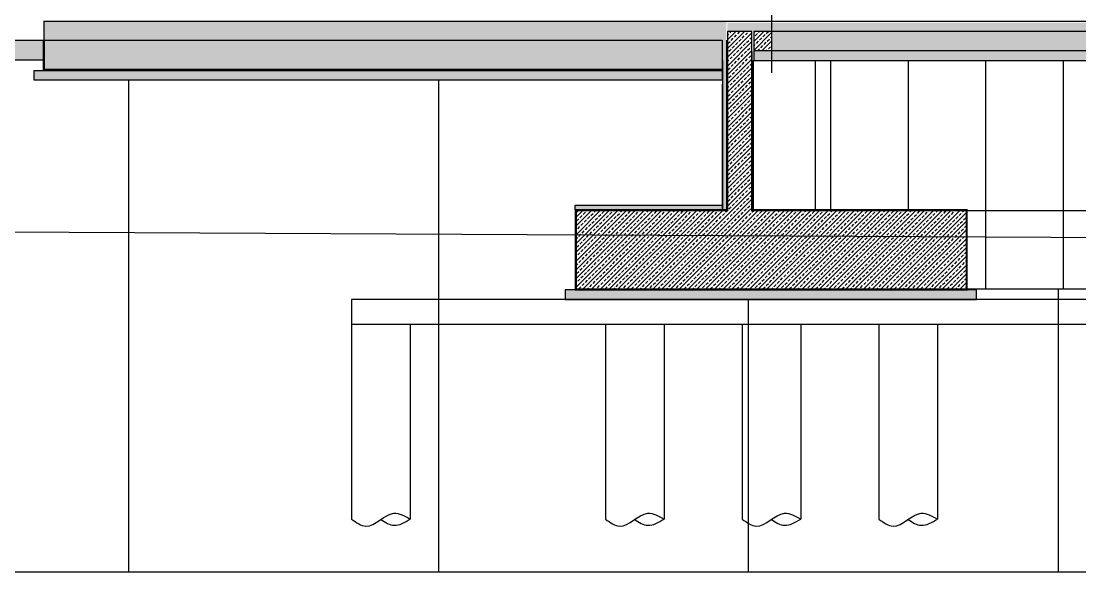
# Model space of a CAD drawing. Header units: centimetres. Extents: x 26200 to 152500, y -600 to 9300.
# Drawn here: x 129109 to 130193, y 4735 to 5300 of the extents above; entities that cross this region are included whole.
import ezdxf

# ---------------------------------------------------------------- set-up
doc = ezdxf.new("R2010")
doc.units = ezdxf.units.CM
doc.layers.add('ROTAS-MIMARI-KESIT', color=8, linetype='Continuous')
pattern_1 = [(45, (86365.806, 18352.329), (-4.4901281, 4.4901281), []), (45, (86370.2964, 18352.329), (-4.4901281, 4.4901281), [3.175, -1.5875])]
pattern_2 = [(45, (86365.806, 18363.329), (-4.4901281, 4.4901281), []), (45, (86370.2964, 18363.329), (-4.4901281, 4.4901281), [3.175, -1.5875])]
pattern_3 = [(50, (8155.9043, 2166.0409), (1.82184669, -0.159390855), [0.1905, -2.0955]), (355, (8155.9043, 2166.0409), (-0.352434214, 1.910568452), [0.1524, -1.676405842]), (100.4514447, (8156.0561, 2166.0276), (1.46941247, 1.75117752), [0.161900088, -1.780902446]), (46.1842, (8155.9043, 2166.549), (2.71079041, -0.42042328), [0.28575, -3.14325]), (96.6355576, (8156.1302, 2166.5139), (2.37404134, 2.474261246), [0.24285023, -2.67135608]), (351.1841512, (8155.9043, 2166.549), (2.37404134, 2.474261246), [0.22859967, -2.51459732]), (21, (8156.1583, 2166.4219), (1.516143913, -1.022651982), [0.1905, -2.0955]), (326, (8156.1583, 2166.4219), (0.618020284, 1.84187966), [0.1524, -1.6764]), (71.451445, (8156.2847, 2166.3367), (2.134164193, 0.81922769), [0.161900088, -1.780899376]), (37.5, (8155.9043, 2166.0409), (0.0308860325, 0.8455503887), [0, -1.65608, 0, -1.7018, 0, -1.68275]), (7.5, (8155.9043, 2166.0409), (0.668196625, 1.001805748), [0, -0.97028, 0, -1.61798, 0, -0.64135]), (327.5, (8155.3379, 2166.0409), (1.3559059517, -0.05728744), [0, -0.635, 0, -1.9812, 0, -2.6289]), (317.5, (8155.0839, 2166.0409), (1.481291814, 0.25426491), [0, -0.8255, 0, -1.31572, 0, -1.8669])]

msp = doc.modelspace()

# ---------------------------------------------------------------- hatches: boundary and pattern name
at = {"layer": 'ROTAS-MIMARI-KESIT'}
h = msp.add_hatch(dxfattribs=at)
h.set_pattern_fill('AR-CONC', color=256, scale=0.1, style=0)
h.set_pattern_definition([(50, (7719.2072, 2143.133), (1.82184669, -0.159390855), [0.1905, -2.0955]), (355, (7719.2072, 2143.133), (-0.352434214, 1.910568452), [0.1524, -1.676405842]), (100.4514447, (7719.359, 2143.1197), (1.46941247, 1.75117752), [0.161900088, -1.780902446]), (46.1842, (7719.2072, 2143.641), (2.71079041, -0.42042328), [0.28575, -3.14325]), (96.6355576, (7719.4331, 2143.606), (2.37404134, 2.474261246), [0.24285023, -2.67135608]), (351.1841512, (7719.2072, 2143.641), (2.37404134, 2.474261246), [0.22859967, -2.51459732]), (21, (7719.4612, 2143.514), (1.516143913, -1.022651982), [0.1905, -2.0955]), (326, (7719.4612, 2143.514), (0.618020284, 1.84187966), [0.1524, -1.6764]), (71.451445, (7719.5876, 2143.4288), (2.134164193, 0.81922769), [0.161900088, -1.780899376]), (37.5, (7719.20723, 2143.133), (0.0308860325, 0.8455503887), [0, -1.65608, 0, -1.7018, 0, -1.68275]), (7.5, (7719.2072, 2143.133), (0.668196625, 1.001805748), [0, -0.97028, 0, -1.61798, 0, -0.64135]), (327.5, (7718.6408, 2143.133), (1.3559059517, -0.05728744), [0, -0.635, 0, -1.9812, 0, -2.6289]), (317.5, (7718.3868, 2143.133), (1.481291814, 0.25426491), [0, -0.8255, 0, -1.31572, 0, -1.8669])])
h.paths.add_polyline_path([(129831, 5299.4), (129132.1, 5299.4), (129132.1, 5280.4), (129831, 5280.4)])
h = msp.add_hatch(dxfattribs=at)
h.set_pattern_fill('AR-CONC', color=256, scale=0.1, style=0)
h.set_pattern_definition([(50, (8155.9043, 2165.4409), (1.82184669, -0.159390855), [0.1905, -2.0955]), (355, (8155.9043, 2165.4409), (-0.352434214, 1.910568452), [0.1524, -1.676405842]), (100.4514447, (8156.0561, 2165.4276), (1.46941247, 1.75117752), [0.161900088, -1.780902446]), (46.1842, (8155.9043, 2165.949), (2.71079041, -0.42042328), [0.28575, -3.14325]), (96.6355576, (8156.1302, 2165.9139), (2.37404134, 2.474261246), [0.24285023, -2.67135608]), (351.1841512, (8155.9043, 2165.949), (2.37404134, 2.474261246), [0.22859967, -2.51459732]), (21, (8156.1583, 2165.8219), (1.516143913, -1.022651982), [0.1905, -2.0955]), (326, (8156.1583, 2165.8219), (0.618020284, 1.84187966), [0.1524, -1.6764]), (71.451445, (8156.2847, 2165.7367), (2.134164193, 0.81922769), [0.161900088, -1.780899376]), (37.5, (8155.9043, 2165.4409), (0.0308860325, 0.8455503887), [0, -1.65608, 0, -1.7018, 0, -1.68275]), (7.5, (8155.9043, 2165.4409), (0.668196625, 1.001805748), [0, -0.97028, 0, -1.61798, 0, -0.64135]), (327.5, (8155.3379, 2165.4409), (1.3559059517, -0.05728744), [0, -0.635, 0, -1.9812, 0, -2.6289]), (317.5, (8155.0839, 2165.4409), (1.481291814, 0.25426491), [0, -0.8255, 0, -1.31572, 0, -1.8669])])
h.paths.add_polyline_path([(131732, 5298.4), (129832, 5298.4), (129832, 5289.4), (131732, 5289.4)])
h = msp.add_hatch(dxfattribs=at)
h.set_pattern_fill('ANSI33', color=256, style=0, pattern_type=2)
h.set_pattern_definition(pattern_2)
h.paths.add_polyline_path([(129857, 5105.4), (129857, 5289.4), (129832, 5289.4), (129832, 5105.4)])
h = msp.add_hatch(dxfattribs=at)
h.set_pattern_fill('ANSI33', color=256, style=0, pattern_type=2)
h.set_pattern_definition(pattern_1)
h.paths.add_polyline_path([(129859, 5289.4), (129859, 5269.4), (129877, 5269.4), (129877, 5289.4)], flags=0)
h = msp.add_hatch(dxfattribs=at)
h.set_pattern_fill('ANSI33', color=256, style=0, pattern_type=2)
h.set_pattern_definition(pattern_1)
h.paths.add_polyline_path([(131732, 5269.4), (131732, 5289.4), (129877, 5289.4), (129877, 5269.4)])
h = msp.add_hatch(dxfattribs=at)
h.set_pattern_fill('LINE', color=256, scale=10, angle=45, style=0)
h.set_pattern_definition([(90, (394648.6, 696870.72), (-317.5, 0), [])])
h.paths.add_polyline_path([(129666, 5024.4), (129676, 5024.4), (129676.1, 5111.4), (129826.6, 5111.4), (129826.6, 5239.4), (129122.1, 5239.4), (129122.1, 5260.4), (126317.7, 5260.4), (126317.7, 5210.4), (126397.7, 5210.4), (126397.7, 5180.4), (126297.7, 5180.4), (126297.7, 5280.4), (125300.1, 5280.4), (125300.1, 4735.3), (136608, 4735.3), (136608, 5145.4), (136108, 5145.4), (136108, 5025.4), (136118, 5025.4), (136118, 5015.4), (135978, 5015.4), (135978, 5025.4), (135988, 5025.4), (135988, 5055.4), (136088, 5055.4), (136088, 5235.4), (135782, 5270.4), (135782, 5260.4), (135627.5, 5260.4), (135627.5, 5111.4), (135778, 5111.4), (135778, 5106.4), (135778, 5024.4), (135788, 5024.4), (135788, 5014.4), (135367, 5014.4), (135367, 5025.4), (133888, 5025.4), (133888, 5014.4), (133467, 5014.4), (133467, 5025.4), (131988, 5025.4), (131988, 5014.4), (131567, 5014.4), (131567, 5025.4), (130087, 5025.4), (130087, 5014.4), (129666, 5014.4)])
h = msp.add_hatch(dxfattribs=at)
h.set_pattern_fill('ANSI33', color=256)
h.set_pattern_definition([(45, (57936.369, 26289.718), (-4.49012806, 4.49012806), []), (45, (57940.859, 26289.718), (-4.49012806, 4.49012806), [3.175, -1.5875])])
h.paths.add_polyline_path([(129132.1, 5260.4), (129132.1, 5280.4), (126317.7, 5280.4), (126317.7, 5260.4)])
h = msp.add_hatch(dxfattribs=at)
h.set_pattern_fill('ANSI33', color=256, style=0)
h.set_pattern_definition([(45, (102292.974, 86832.8125), (-4.49012806, 4.49012806), []), (45, (102297.4644, 86832.8125), (-4.49012806, 4.49012806), [3.175, -1.5875])])
h.paths.add_polyline_path([(129826.6, 5280.4), (129826.6, 5250.4), (129132.1, 5250.4), (129132.1, 5280.4)])
at = {"layer": 'ROTAS-MIMARI-KESIT', "ltscale": 0.5}
h = msp.add_hatch(dxfattribs=at)
h.set_pattern_fill('HONEY', color=256, scale=0.4, style=0)
h.set_pattern_definition([(0, (32623.6173, 8664.16356), (0.762, 0.4399409032), [0.508, -1.016]), (120, (32623.6173, 8664.16356), (-0.7619999983, 0.4399409061), [0.508, -1.016]), (60, (32623.6173, 8664.16356), (1.7e-09, 0.8798818093), [-1.016, 0.508])])
h.paths.add_polyline_path([(129831.1, 5280.4), (129827.1, 5280.4), (129827.1, 5106.4), (129831.1, 5106.4)])
at = {"layer": 'ROTAS-MIMARI-KESIT'}
h = msp.add_hatch(dxfattribs=at)
h.set_pattern_fill('LINE', color=256, scale=5, angle=45, style=0)
h.set_pattern_definition([(90, (211773.65, 364935.87), (-79.375, 0), [])])
h.paths.add_polyline_path([(135596, 5270.4), (135532, 5270.4), (135532, 5106.4), (135596, 5106.4)])
h.paths.add_polyline_path([(135532.1, 5270.4), (133722.1, 5270.4), (133722, 5106.4), (133878, 5106.4), (135376, 5105.4), (135376, 5106.4), (135532, 5106.4)])
h.paths.add_polyline_path([(135376, 5105.4), (133878, 5105.4), (133878, 5025.4), (135376, 5025.4)])
h.paths.add_polyline_path([(133722.1, 5270.4), (133632.1, 5270.4), (133632, 5106.4), (133722, 5106.4)])
h.paths.add_polyline_path([(133632, 5269.4), (132727.1, 5270.4), (132727, 5105.4), (133476, 5105.4), (133476, 5106.4), (133632, 5106.4)])
h.paths.add_polyline_path([(133476, 5105.4), (132727, 5105.4), (132727, 5025.4), (133476, 5025.4)])
h.paths.add_polyline_path([(132727.1, 5270.9), (131822, 5269.9), (131822, 5106.4), (131978, 5106.4), (132727, 5105.9)])
h.paths.add_polyline_path([(132727, 5105.4), (131978, 5105.4), (131978, 5025.4), (132727, 5025.4)])
h.paths.add_polyline_path([(131732, 5259.4), (129928, 5259.4), (129922, 5106.4), (130078, 5106.4), (131576, 5105.4), (131576, 5106.4), (131732, 5106.4)])
h.paths.add_polyline_path([(131576, 5105.4), (130077.5, 5105.4), (130077.5, 5025.4), (131576, 5025.4)])
h.paths.add_polyline_path([(129922, 5259.4), (129857.5, 5259.4), (129857.5, 5106.4), (129922, 5106.4)])
h.paths.add_polyline_path([(131753, 5270.4), (131742, 5259.4), (131732, 5259.4), (131732, 5106.4), (131822, 5106.4), (131822, 5270.4)])
h = msp.add_hatch(dxfattribs=at)
h.set_pattern_fill('AR-CONC', color=256, scale=0.1, style=0)
h.set_pattern_definition([(50, (7718.2072, 2137.133), (1.82184669, -0.159390855), [0.1905, -2.0955]), (355, (7718.2072, 2137.133), (-0.352434214, 1.910568452), [0.1524, -1.676405842]), (100.4514447, (7718.359, 2137.1197), (1.46941247, 1.75117752), [0.161900088, -1.780902446]), (46.1842, (7718.2072, 2137.641), (2.71079041, -0.42042328), [0.28575, -3.14325]), (96.6355576, (7718.4331, 2137.606), (2.37404134, 2.474261246), [0.24285023, -2.67135608]), (351.1841512, (7718.2072, 2137.641), (2.37404134, 2.474261246), [0.22859967, -2.51459732]), (21, (7718.4612, 2137.514), (1.516143913, -1.022651982), [0.1905, -2.0955]), (326, (7718.4612, 2137.514), (0.618020284, 1.84187966), [0.1524, -1.6764]), (71.451445, (7718.5876, 2137.4288), (2.134164193, 0.81922769), [0.161900088, -1.780899376]), (37.5, (7718.20723, 2137.133), (0.0308860325, 0.8455503887), [0, -1.65608, 0, -1.7018, 0, -1.68275]), (7.5, (7718.2072, 2137.133), (0.668196625, 1.001805748), [0, -0.97028, 0, -1.61798, 0, -0.64135]), (327.5, (7717.6408, 2137.133), (1.3559059517, -0.05728744), [0, -0.635, 0, -1.9812, 0, -2.6289]), (317.5, (7717.3868, 2137.133), (1.481291814, 0.25426491), [0, -0.8255, 0, -1.31572, 0, -1.8669])])
h.paths.add_polyline_path([(131752, 5269.4), (129859, 5269.4), (129859, 5259.4), (131742, 5259.4)])
h = msp.add_hatch(dxfattribs=at)
h.set_pattern_fill('AR-CONC', color=256, scale=0.1, style=0)
h.set_pattern_definition([(50, (7718.2072, 2138.533), (1.82184669, -0.159390855), [0.1905, -2.0955]), (355, (7718.2072, 2138.533), (-0.352434214, 1.910568452), [0.1524, -1.676405842]), (100.4514447, (7718.359, 2138.5197), (1.46941247, 1.75117752), [0.161900088, -1.780902446]), (46.1842, (7718.2072, 2139.041), (2.71079041, -0.42042328), [0.28575, -3.14325]), (96.6355576, (7718.4331, 2139.006), (2.37404134, 2.474261246), [0.24285023, -2.67135608]), (351.1841512, (7718.2072, 2139.041), (2.37404134, 2.474261246), [0.22859967, -2.51459732]), (21, (7718.4612, 2138.914), (1.516143913, -1.022651982), [0.1905, -2.0955]), (326, (7718.4612, 2138.914), (0.618020284, 1.84187966), [0.1524, -1.6764]), (71.451445, (7718.5876, 2138.8288), (2.134164193, 0.81922769), [0.161900088, -1.780899376]), (37.5, (7718.20723, 2138.533), (0.0308860325, 0.8455503887), [0, -1.65608, 0, -1.7018, 0, -1.68275]), (7.5, (7718.2072, 2138.533), (0.668196625, 1.001805748), [0, -0.97028, 0, -1.61798, 0, -0.64135]), (327.5, (7717.6408, 2138.533), (1.3559059517, -0.05728744), [0, -0.635, 0, -1.9812, 0, -2.6289]), (317.5, (7717.3868, 2138.533), (1.481291814, 0.25426491), [0, -0.8255, 0, -1.31572, 0, -1.8669])])
h.paths.add_polyline_path([(129826.6, 5249.4), (129122.1, 5249.4), (129122.1, 5239.4), (129826.6, 5239.4)])
h = msp.add_hatch(dxfattribs=at)
h.set_pattern_fill('AR-CONC', color=256, scale=0.1, style=0)
h.set_pattern_definition(pattern_3)
h.paths.add_polyline_path([(129827.1, 5106.4), (129676.1, 5106.4), (129676.1, 5111.4), (129827.1, 5111.4)])
h = msp.add_hatch(dxfattribs=at)
h.set_pattern_fill('ANSI33', color=256, style=0, pattern_type=2)
h.set_pattern_definition(pattern_2)
h.paths.add_polyline_path([(129877, 5025.4), (129877, 5105.4), (129857, 5105.4), (129832, 5105.4), (129677, 5105.4), (129677, 5025.4)], flags=0)
h = msp.add_hatch(dxfattribs=at)
h.set_pattern_fill('ANSI33', color=256, style=0, pattern_type=2)
h.set_pattern_definition(pattern_2)
h.paths.add_polyline_path([(130077, 5025.4), (130077, 5105.4), (129877, 5105.4), (129877, 5025.4)], flags=0)
h = msp.add_hatch(dxfattribs=at)
h.set_pattern_fill('AR-CONC', color=256, scale=0.1, style=0)
h.set_pattern_definition(pattern_3)
h.paths.add_polyline_path([(130087, 5024.4), (129666, 5024.4), (129666, 5014.4), (130087, 5014.4)])

# ---------------------------------------------------------------- linework, layer by layer
for p, q in [((129877.1, 6815.3), (129877.1, 5246.9)), ((129132.1, 5299.4), (129132.1, 5300.4)), ((129132.1, 5280.4), (129132.1, 5299.4)), ((129831, 5280.4), (129831, 5106.4)), ((129859, 5268.4), (129859, 5259.4)), ((129831, 5106.4), (129676, 5106.4)), ((129676, 5106.4), (129676, 5024.4)), ((130078, 5106.4), (129858, 5106.4)), ((129676, 5024.4), (130078, 5024.4))]:
    msp.add_line(p, q, dxfattribs=at)
at = {"layer": 'ROTAS-MIMARI-KESIT', "ltscale": 0.5}
msp.add_line((129827.1, 5259.4), (129827.1, 5106.4), dxfattribs=at)
at = {"layer": 'ROTAS-MIMARI-KESIT', "elevation": 0}
for points in [[(129832, 5299.4), (129132.1, 5299.4)], [(131732, 5299.4), (129832, 5299.4)], [(125300.1, 5280.4), (125300.1, 4735.3), (136608, 4735.3), (136608, 5145.4)], [(126317.7, 5280.4), (129171, 5280.4)], [(129859, 5259.4), (131742, 5259.4), (131753, 5270.4), (135596, 5270.4), (135596, 5280.4)], [(126317.7, 5260.4), (129132.1, 5260.4)], [(131732, 5269.4), (129859, 5269.4), (129859, 5264.4)], [(129447.1, 4989.4), (129447.1, 4789.4)], [(129507.1, 4989.4), (129507.1, 4789.4)], [(129707.1, 4989.4), (129707.1, 4789.4)], [(129767.1, 4989.4), (129767.1, 4789.4)], [(129847.1, 4989.4), (129847.1, 4789.4)], [(129907.1, 4989.4), (129907.1, 4789.4)], [(129987.1, 4989.4), (129987.1, 4789.4)], [(130047.1, 4989.4), (130047.1, 4789.4)]]:
    msp.add_lwpolyline(points, dxfattribs=at)
at = {"layer": 'ROTAS-MIMARI-KESIT', "ltscale": 0.5, "const_width": 1, "elevation": 0}
for points in [[(129131.6, 5280.4), (129131.6, 5249.9), (129826.6, 5249.9)], [(129826.6, 5235.4), (129826.6, 5106.4)]]:
    msp.add_lwpolyline(points, dxfattribs=at)
at = {"layer": 'ROTAS-MIMARI-KESIT'}
for points in [[(129677, 5105.4), (129677, 5025.4), (130077, 5025.4), (130077, 5105.4), (129857, 5105.4), (129857, 5289.4), (129832, 5289.4), (129832, 5105.4)], [(129826.6, 5280.4), (129826.6, 5250.4), (129132.1, 5250.4), (129132.1, 5280.4)]]:
    msp.add_lwpolyline(points, close=True, dxfattribs=at)
for points in [[(131732, 5289.4), (129859, 5289.4), (129859, 5269.4)], [(129131.1, 5280.4), (129131.1, 5249.4)], [(129132.1, 5280.4), (129132.1, 5249.4)], [(129831.5, 5280.4), (129831.5, 5105.9), (129676.5, 5105.9), (129676.5, 5024.9), (130077.5, 5024.9), (130077.5, 5105.9), (129857.5, 5105.9), (129857.5, 5268.9)], [(129922, 5259.4), (129922, 5105.4)], [(131576, 5105.4), (130077, 5105.4)], [(130077, 5025.4), (131576, 5025.4)]]:
    msp.add_lwpolyline(points, dxfattribs=at)
at = {"layer": 'ROTAS-MIMARI-KESIT', "ltscale": 2, "elevation": 0}
msp.add_lwpolyline([(126297.7, 5280.4), (126810.7, 5095.4), (132711.2, 5065.4), (136088, 5095.4)], dxfattribs=at)
at = {"layer": 'ROTAS-MIMARI-KESIT', "elevation": 0}
for points in [[(129826.6, 5239.4), (129122.1, 5239.4), (129122.1, 5249.4), (129826.6, 5249.4)], [(129827.1, 5106.4), (129676.1, 5106.4), (129676.1, 5111.4), (129827.1, 5111.4)], [(129666, 5014.4), (130087, 5014.4), (130087, 5024.4), (129666, 5024.4)], [(129447.1, 4989.4), (135977.1, 4989.4), (135977.1, 5014.4), (129447.1, 5014.4)]]:
    msp.add_lwpolyline(points, close=True, dxfattribs=at)
at = {"layer": 'ROTAS-MIMARI-KESIT'}
for points, knots in [([(129447.1, 4789.4), (129452, 4785.9), (129466.3, 4775.4), (129485.9, 4801.5), (129501.5, 4792.6), (129507.1, 4789.4)], [0, 0, 0, 0, 16.350848, 47.934672, 65.567386, 65.567386, 65.567386, 65.567386]), ([(129707.1, 4789.4), (129712, 4785.9), (129726.3, 4775.4), (129745.9, 4801.5), (129761.5, 4792.6), (129767.1, 4789.4)], [0, 0, 0, 0, 16.350848, 47.934672, 65.567386, 65.567386, 65.567386, 65.567386]), ([(129847.1, 4789.4), (129852, 4785.9), (129866.3, 4775.4), (129885.9, 4801.5), (129901.5, 4792.6), (129907.1, 4789.4)], [0, 0, 0, 0, 16.350848, 47.934672, 65.567386, 65.567386, 65.567386, 65.567386]), ([(129987.1, 4789.4), (129992, 4785.9), (130006.3, 4775.4), (130025.9, 4801.5), (130041.5, 4792.6), (130047.1, 4789.4)], [0, 0, 0, 0, 16.350848, 47.934672, 65.567386, 65.567386, 65.567386, 65.567386]), ([(129477.1, 4789.1), (129481.5, 4786.1), (129491.5, 4779.9), (129501.6, 4786.1), (129507.1, 4789.4)], [179.801197, 179.801197, 179.801197, 179.801197, 259.646208, 355.156763, 355.156763, 355.156763, 355.156763]), ([(129737.1, 4789.1), (129741.5, 4786.1), (129751.5, 4779.9), (129761.6, 4786.1), (129767.1, 4789.4)], [179.801197, 179.801197, 179.801197, 179.801197, 259.646208, 355.156763, 355.156763, 355.156763, 355.156763]), ([(129877.1, 4789.1), (129881.5, 4786.1), (129891.5, 4779.9), (129901.6, 4786.1), (129907.1, 4789.4)], [179.801197, 179.801197, 179.801197, 179.801197, 259.646208, 355.156763, 355.156763, 355.156763, 355.156763]), ([(130017.1, 4789.1), (130021.5, 4786.1), (130031.5, 4779.9), (130041.6, 4786.1), (130047.1, 4789.4)], [179.801197, 179.801197, 179.801197, 179.801197, 259.646208, 355.156763, 355.156763, 355.156763, 355.156763])]:
    msp.add_open_spline(points, degree=3, knots=knots, dxfattribs=at)

doc.saveas('drawing.dxf')
